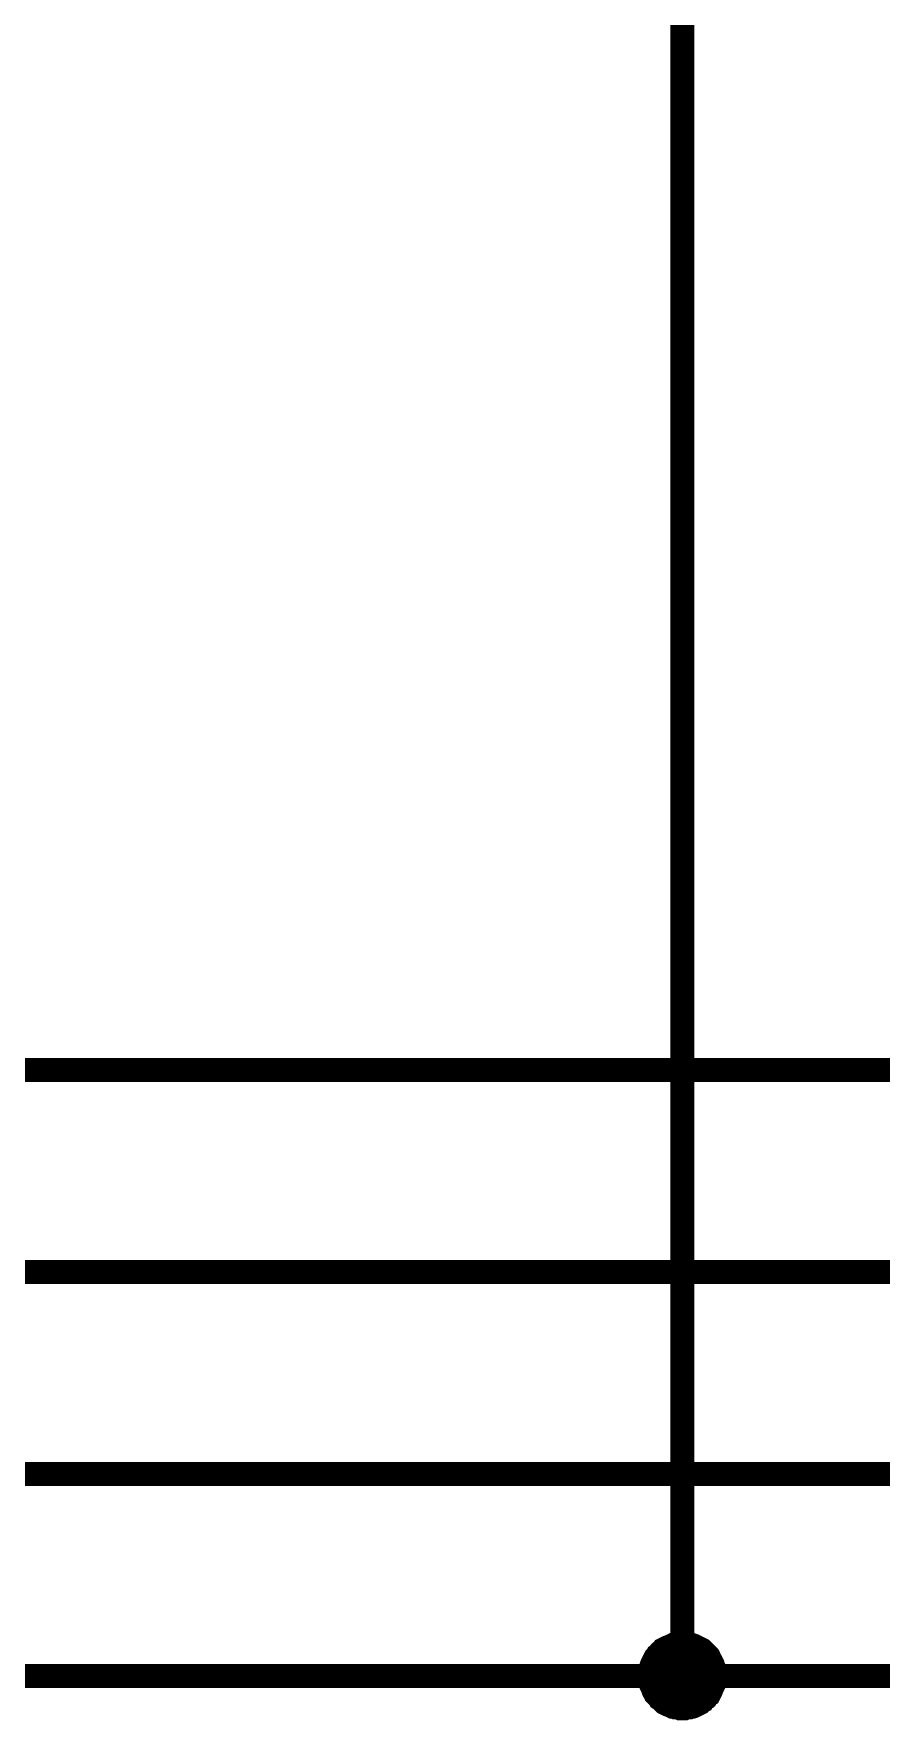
# Model space of a CAD drawing. Header units: millimetres. Extents: x 0 to 594, y 0 to 420.
# Drawn here: x 283.22 to 293.88, y 120.43 to 141.65 of the extents above; entities that cross this region are included whole.
import ezdxf

# ---------------------------------------------------------------- set-up
doc = ezdxf.new("R2010")
doc.units = ezdxf.units.MM
doc.layers.add('Sheet', color=255, linetype='Continuous')

msp = doc.modelspace()

# ---------------------------------------------------------------- linework, layer by layer
at = {"layer": 'Sheet', "color": 0}
for points, const_width in [([(291.38, 142.297), (291.38, 120.992), (296.989, 120.992)], 0.3), ([(296.989, 128.612), (258.383, 128.612), (251.387, 128.612)], 0.3), ([(296.989, 126.072), (269.389, 126.072), (251.387, 126.072)], 0.3), ([(296.989, 123.532), (280.385, 123.532), (251.387, 123.532)], 0.3), ([(290.872, 120.992), (290.872, 121.024), (290.872, 121.045), (290.883, 121.066), (290.883, 121.098), (290.894, 121.119), (290.894, 121.14), (290.904, 121.172), (290.915, 121.193), (290.925, 121.214), (290.936, 121.235), (290.947, 121.256), (290.957, 121.278), (290.978, 121.299), (290.989, 121.32), (291.01, 121.331), (291.021, 121.352), (291.042, 121.373), (291.063, 121.383), (291.074, 121.405), (291.095, 121.415), (291.116, 121.426), (291.137, 121.436), (291.158, 121.447), (291.19, 121.458), (291.211, 121.468), (291.232, 121.479), (291.253, 121.489), (291.275, 121.489), (291.306, 121.489), (291.328, 121.5), (291.359, 121.5), (291.38, 121.5)], 0.0991), ([(290.872, 120.992), (290.872, 121.024), (290.872, 121.045), (290.883, 121.066), (290.883, 121.098), (290.894, 121.119), (290.894, 121.14), (290.904, 121.172), (290.915, 121.193), (290.925, 121.214), (290.936, 121.235), (290.947, 121.256), (290.957, 121.278), (290.978, 121.299), (290.989, 121.32), (291.01, 121.331), (291.021, 121.352), (291.042, 121.373), (291.063, 121.383), (291.074, 121.405), (291.095, 121.415), (291.116, 121.426), (291.137, 121.436), (291.158, 121.447), (291.19, 121.458), (291.211, 121.468), (291.232, 121.479), (291.253, 121.489), (291.275, 121.489), (291.306, 121.489), (291.328, 121.5), (291.359, 121.5), (291.38, 121.5)], 0.0991), ([(290.872, 120.992), (290.872, 121.024), (290.872, 121.045), (290.883, 121.066), (290.883, 121.098), (290.894, 121.119), (290.894, 121.14), (290.904, 121.172), (290.915, 121.193), (290.925, 121.214), (290.936, 121.235), (290.947, 121.256), (290.957, 121.278), (290.978, 121.299), (290.989, 121.32), (291.01, 121.331), (291.021, 121.352), (291.042, 121.373), (291.063, 121.383), (291.074, 121.405), (291.095, 121.415), (291.116, 121.426), (291.137, 121.436), (291.158, 121.447), (291.19, 121.458), (291.211, 121.468), (291.232, 121.479), (291.253, 121.489), (291.275, 121.489), (291.306, 121.489), (291.328, 121.5), (291.359, 121.5), (291.38, 121.5)], 0.0991), ([(290.872, 120.992), (290.872, 121.024), (290.872, 121.045), (290.883, 121.066), (290.883, 121.098), (290.894, 121.119), (290.894, 121.14), (290.904, 121.172), (290.915, 121.193), (290.925, 121.214), (290.936, 121.235), (290.947, 121.256), (290.957, 121.278), (290.978, 121.299), (290.989, 121.32), (291.01, 121.331), (291.021, 121.352), (291.042, 121.373), (291.063, 121.383), (291.074, 121.405), (291.095, 121.415), (291.116, 121.426), (291.137, 121.436), (291.158, 121.447), (291.19, 121.458), (291.211, 121.468), (291.232, 121.479), (291.253, 121.489), (291.275, 121.489), (291.306, 121.489), (291.328, 121.5), (291.359, 121.5), (291.38, 121.5)], 0.0991), ([(290.872, 120.992), (290.872, 121.024), (290.872, 121.045), (290.883, 121.066), (290.883, 121.098), (290.894, 121.119), (290.894, 121.14), (290.904, 121.172), (290.915, 121.193), (290.925, 121.214), (290.936, 121.235), (290.947, 121.256), (290.957, 121.278), (290.978, 121.299), (290.989, 121.32), (291.01, 121.331), (291.021, 121.352), (291.042, 121.373), (291.063, 121.383), (291.074, 121.405), (291.095, 121.415), (291.116, 121.426), (291.137, 121.436), (291.158, 121.447), (291.19, 121.458), (291.211, 121.468), (291.232, 121.479), (291.253, 121.489), (291.275, 121.489), (291.306, 121.489), (291.328, 121.5), (291.359, 121.5), (291.38, 121.5)], 0.0991), ([(290.872, 120.992), (290.872, 121.024), (290.872, 121.045), (290.883, 121.066), (290.883, 121.098), (290.894, 121.119), (290.894, 121.14), (290.904, 121.172), (290.915, 121.193), (290.925, 121.214), (290.936, 121.235), (290.947, 121.256), (290.957, 121.278), (290.978, 121.299), (290.989, 121.32), (291.01, 121.331), (291.021, 121.352), (291.042, 121.373), (291.063, 121.383), (291.074, 121.405), (291.095, 121.415), (291.116, 121.426), (291.137, 121.436), (291.158, 121.447), (291.19, 121.458), (291.211, 121.468), (291.232, 121.479), (291.253, 121.489), (291.275, 121.489), (291.306, 121.489), (291.328, 121.5), (291.359, 121.5), (291.38, 121.5)], 0.0991), ([(290.872, 120.992), (290.872, 121.024), (290.872, 121.045), (290.883, 121.066), (290.883, 121.098), (290.894, 121.119), (290.894, 121.14), (290.904, 121.172), (290.915, 121.193), (290.925, 121.214), (290.936, 121.235), (290.947, 121.256), (290.957, 121.278), (290.978, 121.299), (290.989, 121.32), (291.01, 121.331), (291.021, 121.352), (291.042, 121.373), (291.063, 121.383), (291.074, 121.405), (291.095, 121.415), (291.116, 121.426), (291.137, 121.436), (291.158, 121.447), (291.19, 121.458), (291.211, 121.468), (291.232, 121.479), (291.253, 121.489), (291.275, 121.489), (291.306, 121.489), (291.328, 121.5), (291.359, 121.5), (291.38, 121.5)], 0.0991), ([(290.872, 120.992), (290.872, 121.024), (290.872, 121.045), (290.883, 121.066), (290.883, 121.098), (290.894, 121.119), (290.894, 121.14), (290.904, 121.172), (290.915, 121.193), (290.925, 121.214), (290.936, 121.235), (290.947, 121.256), (290.957, 121.278), (290.978, 121.299), (290.989, 121.32), (291.01, 121.331), (291.021, 121.352), (291.042, 121.373), (291.063, 121.383), (291.074, 121.405), (291.095, 121.415), (291.116, 121.426), (291.137, 121.436), (291.158, 121.447), (291.19, 121.458), (291.211, 121.468), (291.232, 121.479), (291.253, 121.489), (291.275, 121.489), (291.306, 121.489), (291.328, 121.5), (291.359, 121.5), (291.38, 121.5)], 0.0991), ([(291.38, 121.5), (291.38, 121.5)], 0.0991), ([(291.38, 121.5), (291.412, 121.5), (291.433, 121.5), (291.455, 121.489), (291.486, 121.489), (291.507, 121.489), (291.529, 121.479), (291.56, 121.468), (291.582, 121.458), (291.603, 121.447), (291.624, 121.436), (291.645, 121.426), (291.666, 121.415), (291.687, 121.405), (291.709, 121.383), (291.719, 121.373), (291.74, 121.352), (291.761, 121.331), (291.772, 121.32), (291.793, 121.299), (291.804, 121.278), (291.814, 121.256), (291.825, 121.235), (291.836, 121.214), (291.846, 121.193), (291.857, 121.172), (291.867, 121.14), (291.878, 121.119), (291.878, 121.098), (291.878, 121.066), (291.888, 121.045), (291.888, 121.024), (291.888, 120.992)], 0.0991), ([(291.38, 121.5), (291.38, 121.5)], 0.0991), ([(291.38, 121.5), (291.412, 121.5), (291.433, 121.5), (291.455, 121.489), (291.486, 121.489), (291.507, 121.489), (291.529, 121.479), (291.56, 121.468), (291.582, 121.458), (291.603, 121.447), (291.624, 121.436), (291.645, 121.426), (291.666, 121.415), (291.687, 121.405), (291.709, 121.383), (291.719, 121.373), (291.74, 121.352), (291.761, 121.331), (291.772, 121.32), (291.793, 121.299), (291.804, 121.278), (291.814, 121.256), (291.825, 121.235), (291.836, 121.214), (291.846, 121.193), (291.857, 121.172), (291.867, 121.14), (291.878, 121.119), (291.878, 121.098), (291.878, 121.066), (291.888, 121.045), (291.888, 121.024), (291.888, 120.992)], 0.0991), ([(291.38, 121.5), (291.38, 121.5)], 0.0991), ([(291.38, 121.5), (291.412, 121.5), (291.433, 121.5), (291.455, 121.489), (291.486, 121.489), (291.507, 121.489), (291.529, 121.479), (291.56, 121.468), (291.582, 121.458), (291.603, 121.447), (291.624, 121.436), (291.645, 121.426), (291.666, 121.415), (291.687, 121.405), (291.709, 121.383), (291.719, 121.373), (291.74, 121.352), (291.761, 121.331), (291.772, 121.32), (291.793, 121.299), (291.804, 121.278), (291.814, 121.256), (291.825, 121.235), (291.836, 121.214), (291.846, 121.193), (291.857, 121.172), (291.867, 121.14), (291.878, 121.119), (291.878, 121.098), (291.878, 121.066), (291.888, 121.045), (291.888, 121.024), (291.888, 120.992)], 0.0991), ([(291.38, 121.5), (291.38, 121.5)], 0.0991), ([(291.38, 121.5), (291.412, 121.5), (291.433, 121.5), (291.455, 121.489), (291.486, 121.489), (291.507, 121.489), (291.529, 121.479), (291.56, 121.468), (291.582, 121.458), (291.603, 121.447), (291.624, 121.436), (291.645, 121.426), (291.666, 121.415), (291.687, 121.405), (291.709, 121.383), (291.719, 121.373), (291.74, 121.352), (291.761, 121.331), (291.772, 121.32), (291.793, 121.299), (291.804, 121.278), (291.814, 121.256), (291.825, 121.235), (291.836, 121.214), (291.846, 121.193), (291.857, 121.172), (291.867, 121.14), (291.878, 121.119), (291.878, 121.098), (291.878, 121.066), (291.888, 121.045), (291.888, 121.024), (291.888, 120.992)], 0.0991), ([(291.38, 121.5), (291.38, 121.5)], 0.0991), ([(291.38, 121.5), (291.412, 121.5), (291.433, 121.5), (291.455, 121.489), (291.486, 121.489), (291.507, 121.489), (291.529, 121.479), (291.56, 121.468), (291.582, 121.458), (291.603, 121.447), (291.624, 121.436), (291.645, 121.426), (291.666, 121.415), (291.687, 121.405), (291.709, 121.383), (291.719, 121.373), (291.74, 121.352), (291.761, 121.331), (291.772, 121.32), (291.793, 121.299), (291.804, 121.278), (291.814, 121.256), (291.825, 121.235), (291.836, 121.214), (291.846, 121.193), (291.857, 121.172), (291.867, 121.14), (291.878, 121.119), (291.878, 121.098), (291.878, 121.066), (291.888, 121.045), (291.888, 121.024), (291.888, 120.992)], 0.0991), ([(291.38, 121.5), (291.38, 121.5)], 0.0991), ([(291.38, 121.5), (291.412, 121.5), (291.433, 121.5), (291.455, 121.489), (291.486, 121.489), (291.507, 121.489), (291.529, 121.479), (291.56, 121.468), (291.582, 121.458), (291.603, 121.447), (291.624, 121.436), (291.645, 121.426), (291.666, 121.415), (291.687, 121.405), (291.709, 121.383), (291.719, 121.373), (291.74, 121.352), (291.761, 121.331), (291.772, 121.32), (291.793, 121.299), (291.804, 121.278), (291.814, 121.256), (291.825, 121.235), (291.836, 121.214), (291.846, 121.193), (291.857, 121.172), (291.867, 121.14), (291.878, 121.119), (291.878, 121.098), (291.878, 121.066), (291.888, 121.045), (291.888, 121.024), (291.888, 120.992)], 0.0991), ([(291.38, 121.5), (291.38, 121.5)], 0.0991), ([(291.38, 121.5), (291.412, 121.5), (291.433, 121.5), (291.455, 121.489), (291.486, 121.489), (291.507, 121.489), (291.529, 121.479), (291.56, 121.468), (291.582, 121.458), (291.603, 121.447), (291.624, 121.436), (291.645, 121.426), (291.666, 121.415), (291.687, 121.405), (291.709, 121.383), (291.719, 121.373), (291.74, 121.352), (291.761, 121.331), (291.772, 121.32), (291.793, 121.299), (291.804, 121.278), (291.814, 121.256), (291.825, 121.235), (291.836, 121.214), (291.846, 121.193), (291.857, 121.172), (291.867, 121.14), (291.878, 121.119), (291.878, 121.098), (291.878, 121.066), (291.888, 121.045), (291.888, 121.024), (291.888, 120.992)], 0.0991), ([(291.38, 121.5), (291.38, 121.5)], 0.0991), ([(291.38, 121.5), (291.412, 121.5), (291.433, 121.5), (291.455, 121.489), (291.486, 121.489), (291.507, 121.489), (291.529, 121.479), (291.56, 121.468), (291.582, 121.458), (291.603, 121.447), (291.624, 121.436), (291.645, 121.426), (291.666, 121.415), (291.687, 121.405), (291.709, 121.383), (291.719, 121.373), (291.74, 121.352), (291.761, 121.331), (291.772, 121.32), (291.793, 121.299), (291.804, 121.278), (291.814, 121.256), (291.825, 121.235), (291.836, 121.214), (291.846, 121.193), (291.857, 121.172), (291.867, 121.14), (291.878, 121.119), (291.878, 121.098), (291.878, 121.066), (291.888, 121.045), (291.888, 121.024), (291.888, 120.992)], 0.0991), ([(291.38, 120.992), (251.387, 120.992)], 0.3), ([(291.38, 120.484), (291.359, 120.484), (291.328, 120.484), (291.306, 120.494), (291.275, 120.494), (291.253, 120.505), (291.232, 120.505), (291.211, 120.516), (291.19, 120.526), (291.158, 120.537), (291.137, 120.547), (291.116, 120.558), (291.095, 120.568), (291.074, 120.59), (291.063, 120.6), (291.042, 120.621), (291.021, 120.632), (291.01, 120.653), (290.989, 120.674), (290.978, 120.685), (290.957, 120.706), (290.947, 120.727), (290.936, 120.748), (290.925, 120.77), (290.915, 120.801), (290.904, 120.822), (290.894, 120.844), (290.894, 120.865), (290.883, 120.886), (290.883, 120.918), (290.872, 120.939), (290.872, 120.971), (290.872, 120.992)], 0.0991), ([(290.872, 120.992), (290.872, 120.992)], 0.0991), ([(291.38, 120.484), (291.359, 120.484), (291.328, 120.484), (291.306, 120.494), (291.275, 120.494), (291.253, 120.505), (291.232, 120.505), (291.211, 120.516), (291.19, 120.526), (291.158, 120.537), (291.137, 120.547), (291.116, 120.558), (291.095, 120.568), (291.074, 120.59), (291.063, 120.6), (291.042, 120.621), (291.021, 120.632), (291.01, 120.653), (290.989, 120.674), (290.978, 120.685), (290.957, 120.706), (290.947, 120.727), (290.936, 120.748), (290.925, 120.77), (290.915, 120.801), (290.904, 120.822), (290.894, 120.844), (290.894, 120.865), (290.883, 120.886), (290.883, 120.918), (290.872, 120.939), (290.872, 120.971), (290.872, 120.992)], 0.0991), ([(290.872, 120.992), (290.872, 120.992)], 0.0991), ([(291.38, 120.484), (291.359, 120.484), (291.328, 120.484), (291.306, 120.494), (291.275, 120.494), (291.253, 120.505), (291.232, 120.505), (291.211, 120.516), (291.19, 120.526), (291.158, 120.537), (291.137, 120.547), (291.116, 120.558), (291.095, 120.568), (291.074, 120.59), (291.063, 120.6), (291.042, 120.621), (291.021, 120.632), (291.01, 120.653), (290.989, 120.674), (290.978, 120.685), (290.957, 120.706), (290.947, 120.727), (290.936, 120.748), (290.925, 120.77), (290.915, 120.801), (290.904, 120.822), (290.894, 120.844), (290.894, 120.865), (290.883, 120.886), (290.883, 120.918), (290.872, 120.939), (290.872, 120.971), (290.872, 120.992)], 0.0991), ([(290.872, 120.992), (290.872, 120.992)], 0.0991), ([(291.38, 120.484), (291.359, 120.484), (291.328, 120.484), (291.306, 120.494), (291.275, 120.494), (291.253, 120.505), (291.232, 120.505), (291.211, 120.516), (291.19, 120.526), (291.158, 120.537), (291.137, 120.547), (291.116, 120.558), (291.095, 120.568), (291.074, 120.59), (291.063, 120.6), (291.042, 120.621), (291.021, 120.632), (291.01, 120.653), (290.989, 120.674), (290.978, 120.685), (290.957, 120.706), (290.947, 120.727), (290.936, 120.748), (290.925, 120.77), (290.915, 120.801), (290.904, 120.822), (290.894, 120.844), (290.894, 120.865), (290.883, 120.886), (290.883, 120.918), (290.872, 120.939), (290.872, 120.971), (290.872, 120.992)], 0.0991), ([(290.872, 120.992), (290.872, 120.992)], 0.0991), ([(291.38, 120.484), (291.359, 120.484), (291.328, 120.484), (291.306, 120.494), (291.275, 120.494), (291.253, 120.505), (291.232, 120.505), (291.211, 120.516), (291.19, 120.526), (291.158, 120.537), (291.137, 120.547), (291.116, 120.558), (291.095, 120.568), (291.074, 120.59), (291.063, 120.6), (291.042, 120.621), (291.021, 120.632), (291.01, 120.653), (290.989, 120.674), (290.978, 120.685), (290.957, 120.706), (290.947, 120.727), (290.936, 120.748), (290.925, 120.77), (290.915, 120.801), (290.904, 120.822), (290.894, 120.844), (290.894, 120.865), (290.883, 120.886), (290.883, 120.918), (290.872, 120.939), (290.872, 120.971), (290.872, 120.992)], 0.0991), ([(290.872, 120.992), (290.872, 120.992)], 0.0991), ([(291.38, 120.484), (291.359, 120.484), (291.328, 120.484), (291.306, 120.494), (291.275, 120.494), (291.253, 120.505), (291.232, 120.505), (291.211, 120.516), (291.19, 120.526), (291.158, 120.537), (291.137, 120.547), (291.116, 120.558), (291.095, 120.568), (291.074, 120.59), (291.063, 120.6), (291.042, 120.621), (291.021, 120.632), (291.01, 120.653), (290.989, 120.674), (290.978, 120.685), (290.957, 120.706), (290.947, 120.727), (290.936, 120.748), (290.925, 120.77), (290.915, 120.801), (290.904, 120.822), (290.894, 120.844), (290.894, 120.865), (290.883, 120.886), (290.883, 120.918), (290.872, 120.939), (290.872, 120.971), (290.872, 120.992)], 0.0991), ([(290.872, 120.992), (290.872, 120.992)], 0.0991), ([(291.38, 120.484), (291.359, 120.484), (291.328, 120.484), (291.306, 120.494), (291.275, 120.494), (291.253, 120.505), (291.232, 120.505), (291.211, 120.516), (291.19, 120.526), (291.158, 120.537), (291.137, 120.547), (291.116, 120.558), (291.095, 120.568), (291.074, 120.59), (291.063, 120.6), (291.042, 120.621), (291.021, 120.632), (291.01, 120.653), (290.989, 120.674), (290.978, 120.685), (290.957, 120.706), (290.947, 120.727), (290.936, 120.748), (290.925, 120.77), (290.915, 120.801), (290.904, 120.822), (290.894, 120.844), (290.894, 120.865), (290.883, 120.886), (290.883, 120.918), (290.872, 120.939), (290.872, 120.971), (290.872, 120.992)], 0.0991), ([(290.872, 120.992), (290.872, 120.992)], 0.0991), ([(291.38, 120.484), (291.359, 120.484), (291.328, 120.484), (291.306, 120.494), (291.275, 120.494), (291.253, 120.505), (291.232, 120.505), (291.211, 120.516), (291.19, 120.526), (291.158, 120.537), (291.137, 120.547), (291.116, 120.558), (291.095, 120.568), (291.074, 120.59), (291.063, 120.6), (291.042, 120.621), (291.021, 120.632), (291.01, 120.653), (290.989, 120.674), (290.978, 120.685), (290.957, 120.706), (290.947, 120.727), (290.936, 120.748), (290.925, 120.77), (290.915, 120.801), (290.904, 120.822), (290.894, 120.844), (290.894, 120.865), (290.883, 120.886), (290.883, 120.918), (290.872, 120.939), (290.872, 120.971), (290.872, 120.992)], 0.0991), ([(290.872, 120.992), (290.872, 120.992)], 0.0991), ([(291.888, 120.992), (291.888, 120.971), (291.888, 120.939), (291.878, 120.918), (291.878, 120.886), (291.878, 120.865), (291.867, 120.844), (291.857, 120.822), (291.846, 120.801), (291.836, 120.77), (291.825, 120.748), (291.814, 120.727), (291.804, 120.706), (291.793, 120.685), (291.772, 120.674), (291.761, 120.653), (291.74, 120.632), (291.719, 120.621), (291.709, 120.6), (291.687, 120.59), (291.666, 120.568), (291.645, 120.558), (291.624, 120.547), (291.603, 120.537), (291.582, 120.526), (291.56, 120.516), (291.529, 120.505), (291.507, 120.505), (291.486, 120.494), (291.455, 120.494), (291.433, 120.484), (291.412, 120.484), (291.38, 120.484)], 0.0991), ([(291.888, 120.992), (291.888, 120.971), (291.888, 120.939), (291.878, 120.918), (291.878, 120.886), (291.878, 120.865), (291.867, 120.844), (291.857, 120.822), (291.846, 120.801), (291.836, 120.77), (291.825, 120.748), (291.814, 120.727), (291.804, 120.706), (291.793, 120.685), (291.772, 120.674), (291.761, 120.653), (291.74, 120.632), (291.719, 120.621), (291.709, 120.6), (291.687, 120.59), (291.666, 120.568), (291.645, 120.558), (291.624, 120.547), (291.603, 120.537), (291.582, 120.526), (291.56, 120.516), (291.529, 120.505), (291.507, 120.505), (291.486, 120.494), (291.455, 120.494), (291.433, 120.484), (291.412, 120.484), (291.38, 120.484)], 0.0991), ([(291.888, 120.992), (291.888, 120.971), (291.888, 120.939), (291.878, 120.918), (291.878, 120.886), (291.878, 120.865), (291.867, 120.844), (291.857, 120.822), (291.846, 120.801), (291.836, 120.77), (291.825, 120.748), (291.814, 120.727), (291.804, 120.706), (291.793, 120.685), (291.772, 120.674), (291.761, 120.653), (291.74, 120.632), (291.719, 120.621), (291.709, 120.6), (291.687, 120.59), (291.666, 120.568), (291.645, 120.558), (291.624, 120.547), (291.603, 120.537), (291.582, 120.526), (291.56, 120.516), (291.529, 120.505), (291.507, 120.505), (291.486, 120.494), (291.455, 120.494), (291.433, 120.484), (291.412, 120.484), (291.38, 120.484)], 0.0991), ([(291.888, 120.992), (291.888, 120.971), (291.888, 120.939), (291.878, 120.918), (291.878, 120.886), (291.878, 120.865), (291.867, 120.844), (291.857, 120.822), (291.846, 120.801), (291.836, 120.77), (291.825, 120.748), (291.814, 120.727), (291.804, 120.706), (291.793, 120.685), (291.772, 120.674), (291.761, 120.653), (291.74, 120.632), (291.719, 120.621), (291.709, 120.6), (291.687, 120.59), (291.666, 120.568), (291.645, 120.558), (291.624, 120.547), (291.603, 120.537), (291.582, 120.526), (291.56, 120.516), (291.529, 120.505), (291.507, 120.505), (291.486, 120.494), (291.455, 120.494), (291.433, 120.484), (291.412, 120.484), (291.38, 120.484)], 0.0991), ([(291.888, 120.992), (291.888, 120.971), (291.888, 120.939), (291.878, 120.918), (291.878, 120.886), (291.878, 120.865), (291.867, 120.844), (291.857, 120.822), (291.846, 120.801), (291.836, 120.77), (291.825, 120.748), (291.814, 120.727), (291.804, 120.706), (291.793, 120.685), (291.772, 120.674), (291.761, 120.653), (291.74, 120.632), (291.719, 120.621), (291.709, 120.6), (291.687, 120.59), (291.666, 120.568), (291.645, 120.558), (291.624, 120.547), (291.603, 120.537), (291.582, 120.526), (291.56, 120.516), (291.529, 120.505), (291.507, 120.505), (291.486, 120.494), (291.455, 120.494), (291.433, 120.484), (291.412, 120.484), (291.38, 120.484)], 0.0991), ([(291.888, 120.992), (291.888, 120.971), (291.888, 120.939), (291.878, 120.918), (291.878, 120.886), (291.878, 120.865), (291.867, 120.844), (291.857, 120.822), (291.846, 120.801), (291.836, 120.77), (291.825, 120.748), (291.814, 120.727), (291.804, 120.706), (291.793, 120.685), (291.772, 120.674), (291.761, 120.653), (291.74, 120.632), (291.719, 120.621), (291.709, 120.6), (291.687, 120.59), (291.666, 120.568), (291.645, 120.558), (291.624, 120.547), (291.603, 120.537), (291.582, 120.526), (291.56, 120.516), (291.529, 120.505), (291.507, 120.505), (291.486, 120.494), (291.455, 120.494), (291.433, 120.484), (291.412, 120.484), (291.38, 120.484)], 0.0991), ([(291.888, 120.992), (291.888, 120.971), (291.888, 120.939), (291.878, 120.918), (291.878, 120.886), (291.878, 120.865), (291.867, 120.844), (291.857, 120.822), (291.846, 120.801), (291.836, 120.77), (291.825, 120.748), (291.814, 120.727), (291.804, 120.706), (291.793, 120.685), (291.772, 120.674), (291.761, 120.653), (291.74, 120.632), (291.719, 120.621), (291.709, 120.6), (291.687, 120.59), (291.666, 120.568), (291.645, 120.558), (291.624, 120.547), (291.603, 120.537), (291.582, 120.526), (291.56, 120.516), (291.529, 120.505), (291.507, 120.505), (291.486, 120.494), (291.455, 120.494), (291.433, 120.484), (291.412, 120.484), (291.38, 120.484)], 0.0991), ([(291.888, 120.992), (291.888, 120.971), (291.888, 120.939), (291.878, 120.918), (291.878, 120.886), (291.878, 120.865), (291.867, 120.844), (291.857, 120.822), (291.846, 120.801), (291.836, 120.77), (291.825, 120.748), (291.814, 120.727), (291.804, 120.706), (291.793, 120.685), (291.772, 120.674), (291.761, 120.653), (291.74, 120.632), (291.719, 120.621), (291.709, 120.6), (291.687, 120.59), (291.666, 120.568), (291.645, 120.558), (291.624, 120.547), (291.603, 120.537), (291.582, 120.526), (291.56, 120.516), (291.529, 120.505), (291.507, 120.505), (291.486, 120.494), (291.455, 120.494), (291.433, 120.484), (291.412, 120.484), (291.38, 120.484)], 0.0991), ([(291.888, 120.992), (291.888, 120.992), (291.888, 120.992), (291.888, 120.992), (291.888, 120.992), (291.888, 120.992), (291.888, 120.992), (291.888, 120.992), (291.888, 120.992), (291.888, 120.992), (291.888, 120.992), (291.888, 120.992), (291.888, 120.992), (291.888, 120.992), (291.888, 120.992), (291.888, 120.992), (291.888, 120.992), (291.888, 120.992), (291.888, 120.992), (291.888, 120.992), (291.888, 120.992), (291.888, 120.992), (291.888, 120.992), (291.888, 120.992), (291.888, 120.992), (291.888, 120.992), (291.888, 120.992), (291.888, 120.992), (291.888, 120.992), (291.888, 120.992), (291.888, 120.992), (291.888, 120.992), (291.888, 120.992)], 0.0991), ([(291.888, 120.992), (291.888, 120.992)], 0.0991), ([(291.888, 120.992), (291.888, 120.992), (291.888, 120.992), (291.888, 120.992), (291.888, 120.992), (291.888, 120.992), (291.888, 120.992), (291.888, 120.992), (291.888, 120.992), (291.888, 120.992), (291.888, 120.992), (291.888, 120.992), (291.888, 120.992), (291.888, 120.992), (291.888, 120.992), (291.888, 120.992), (291.888, 120.992), (291.888, 120.992), (291.888, 120.992), (291.888, 120.992), (291.888, 120.992), (291.888, 120.992), (291.888, 120.992), (291.888, 120.992), (291.888, 120.992), (291.888, 120.992), (291.888, 120.992), (291.888, 120.992), (291.888, 120.992), (291.888, 120.992), (291.888, 120.992), (291.888, 120.992), (291.888, 120.992)], 0.0991), ([(291.888, 120.992), (291.888, 120.992)], 0.0991), ([(291.888, 120.992), (291.888, 120.992), (291.888, 120.992), (291.888, 120.992), (291.888, 120.992), (291.888, 120.992), (291.888, 120.992), (291.888, 120.992), (291.888, 120.992), (291.888, 120.992), (291.888, 120.992), (291.888, 120.992), (291.888, 120.992), (291.888, 120.992), (291.888, 120.992), (291.888, 120.992), (291.888, 120.992), (291.888, 120.992), (291.888, 120.992), (291.888, 120.992), (291.888, 120.992), (291.888, 120.992), (291.888, 120.992), (291.888, 120.992), (291.888, 120.992), (291.888, 120.992), (291.888, 120.992), (291.888, 120.992), (291.888, 120.992), (291.888, 120.992), (291.888, 120.992), (291.888, 120.992), (291.888, 120.992)], 0.0991), ([(291.888, 120.992), (291.888, 120.992)], 0.0991), ([(291.888, 120.992), (291.888, 120.992), (291.888, 120.992), (291.888, 120.992), (291.888, 120.992), (291.888, 120.992), (291.888, 120.992), (291.888, 120.992), (291.888, 120.992), (291.888, 120.992), (291.888, 120.992), (291.888, 120.992), (291.888, 120.992), (291.888, 120.992), (291.888, 120.992), (291.888, 120.992), (291.888, 120.992), (291.888, 120.992), (291.888, 120.992), (291.888, 120.992), (291.888, 120.992), (291.888, 120.992), (291.888, 120.992), (291.888, 120.992), (291.888, 120.992), (291.888, 120.992), (291.888, 120.992), (291.888, 120.992), (291.888, 120.992), (291.888, 120.992), (291.888, 120.992), (291.888, 120.992), (291.888, 120.992)], 0.0991), ([(291.888, 120.992), (291.888, 120.992)], 0.0991), ([(291.888, 120.992), (291.888, 120.992), (291.888, 120.992), (291.888, 120.992), (291.888, 120.992), (291.888, 120.992), (291.888, 120.992), (291.888, 120.992), (291.888, 120.992), (291.888, 120.992), (291.888, 120.992), (291.888, 120.992), (291.888, 120.992), (291.888, 120.992), (291.888, 120.992), (291.888, 120.992), (291.888, 120.992), (291.888, 120.992), (291.888, 120.992), (291.888, 120.992), (291.888, 120.992), (291.888, 120.992), (291.888, 120.992), (291.888, 120.992), (291.888, 120.992), (291.888, 120.992), (291.888, 120.992), (291.888, 120.992), (291.888, 120.992), (291.888, 120.992), (291.888, 120.992), (291.888, 120.992), (291.888, 120.992)], 0.0991), ([(291.888, 120.992), (291.888, 120.992)], 0.0991), ([(291.888, 120.992), (291.888, 120.992), (291.888, 120.992), (291.888, 120.992), (291.888, 120.992), (291.888, 120.992), (291.888, 120.992), (291.888, 120.992), (291.888, 120.992), (291.888, 120.992), (291.888, 120.992), (291.888, 120.992), (291.888, 120.992), (291.888, 120.992), (291.888, 120.992), (291.888, 120.992), (291.888, 120.992), (291.888, 120.992), (291.888, 120.992), (291.888, 120.992), (291.888, 120.992), (291.888, 120.992), (291.888, 120.992), (291.888, 120.992), (291.888, 120.992), (291.888, 120.992), (291.888, 120.992), (291.888, 120.992), (291.888, 120.992), (291.888, 120.992), (291.888, 120.992), (291.888, 120.992), (291.888, 120.992)], 0.0991), ([(291.888, 120.992), (291.888, 120.992)], 0.0991), ([(291.888, 120.992), (291.888, 120.992), (291.888, 120.992), (291.888, 120.992), (291.888, 120.992), (291.888, 120.992), (291.888, 120.992), (291.888, 120.992), (291.888, 120.992), (291.888, 120.992), (291.888, 120.992), (291.888, 120.992), (291.888, 120.992), (291.888, 120.992), (291.888, 120.992), (291.888, 120.992), (291.888, 120.992), (291.888, 120.992), (291.888, 120.992), (291.888, 120.992), (291.888, 120.992), (291.888, 120.992), (291.888, 120.992), (291.888, 120.992), (291.888, 120.992), (291.888, 120.992), (291.888, 120.992), (291.888, 120.992), (291.888, 120.992), (291.888, 120.992), (291.888, 120.992), (291.888, 120.992), (291.888, 120.992)], 0.0991), ([(291.888, 120.992), (291.888, 120.992)], 0.0991), ([(291.888, 120.992), (291.888, 120.992), (291.888, 120.992), (291.888, 120.992), (291.888, 120.992), (291.888, 120.992), (291.888, 120.992), (291.888, 120.992), (291.888, 120.992), (291.888, 120.992), (291.888, 120.992), (291.888, 120.992), (291.888, 120.992), (291.888, 120.992), (291.888, 120.992), (291.888, 120.992), (291.888, 120.992), (291.888, 120.992), (291.888, 120.992), (291.888, 120.992), (291.888, 120.992), (291.888, 120.992), (291.888, 120.992), (291.888, 120.992), (291.888, 120.992), (291.888, 120.992), (291.888, 120.992), (291.888, 120.992), (291.888, 120.992), (291.888, 120.992), (291.888, 120.992), (291.888, 120.992), (291.888, 120.992)], 0.0991), ([(291.888, 120.992), (291.888, 120.992)], 0.0991)]:
    msp.add_lwpolyline(points, dxfattribs=dict(at, const_width=const_width))
at = {"layer": 'Sheet', "color": 0, "const_width": 0.508}
msp.add_lwpolyline([(291.126, 121, 1), (291.634, 121, 1)], format="xyb", close=True, dxfattribs=at)

doc.saveas('drawing.dxf')
